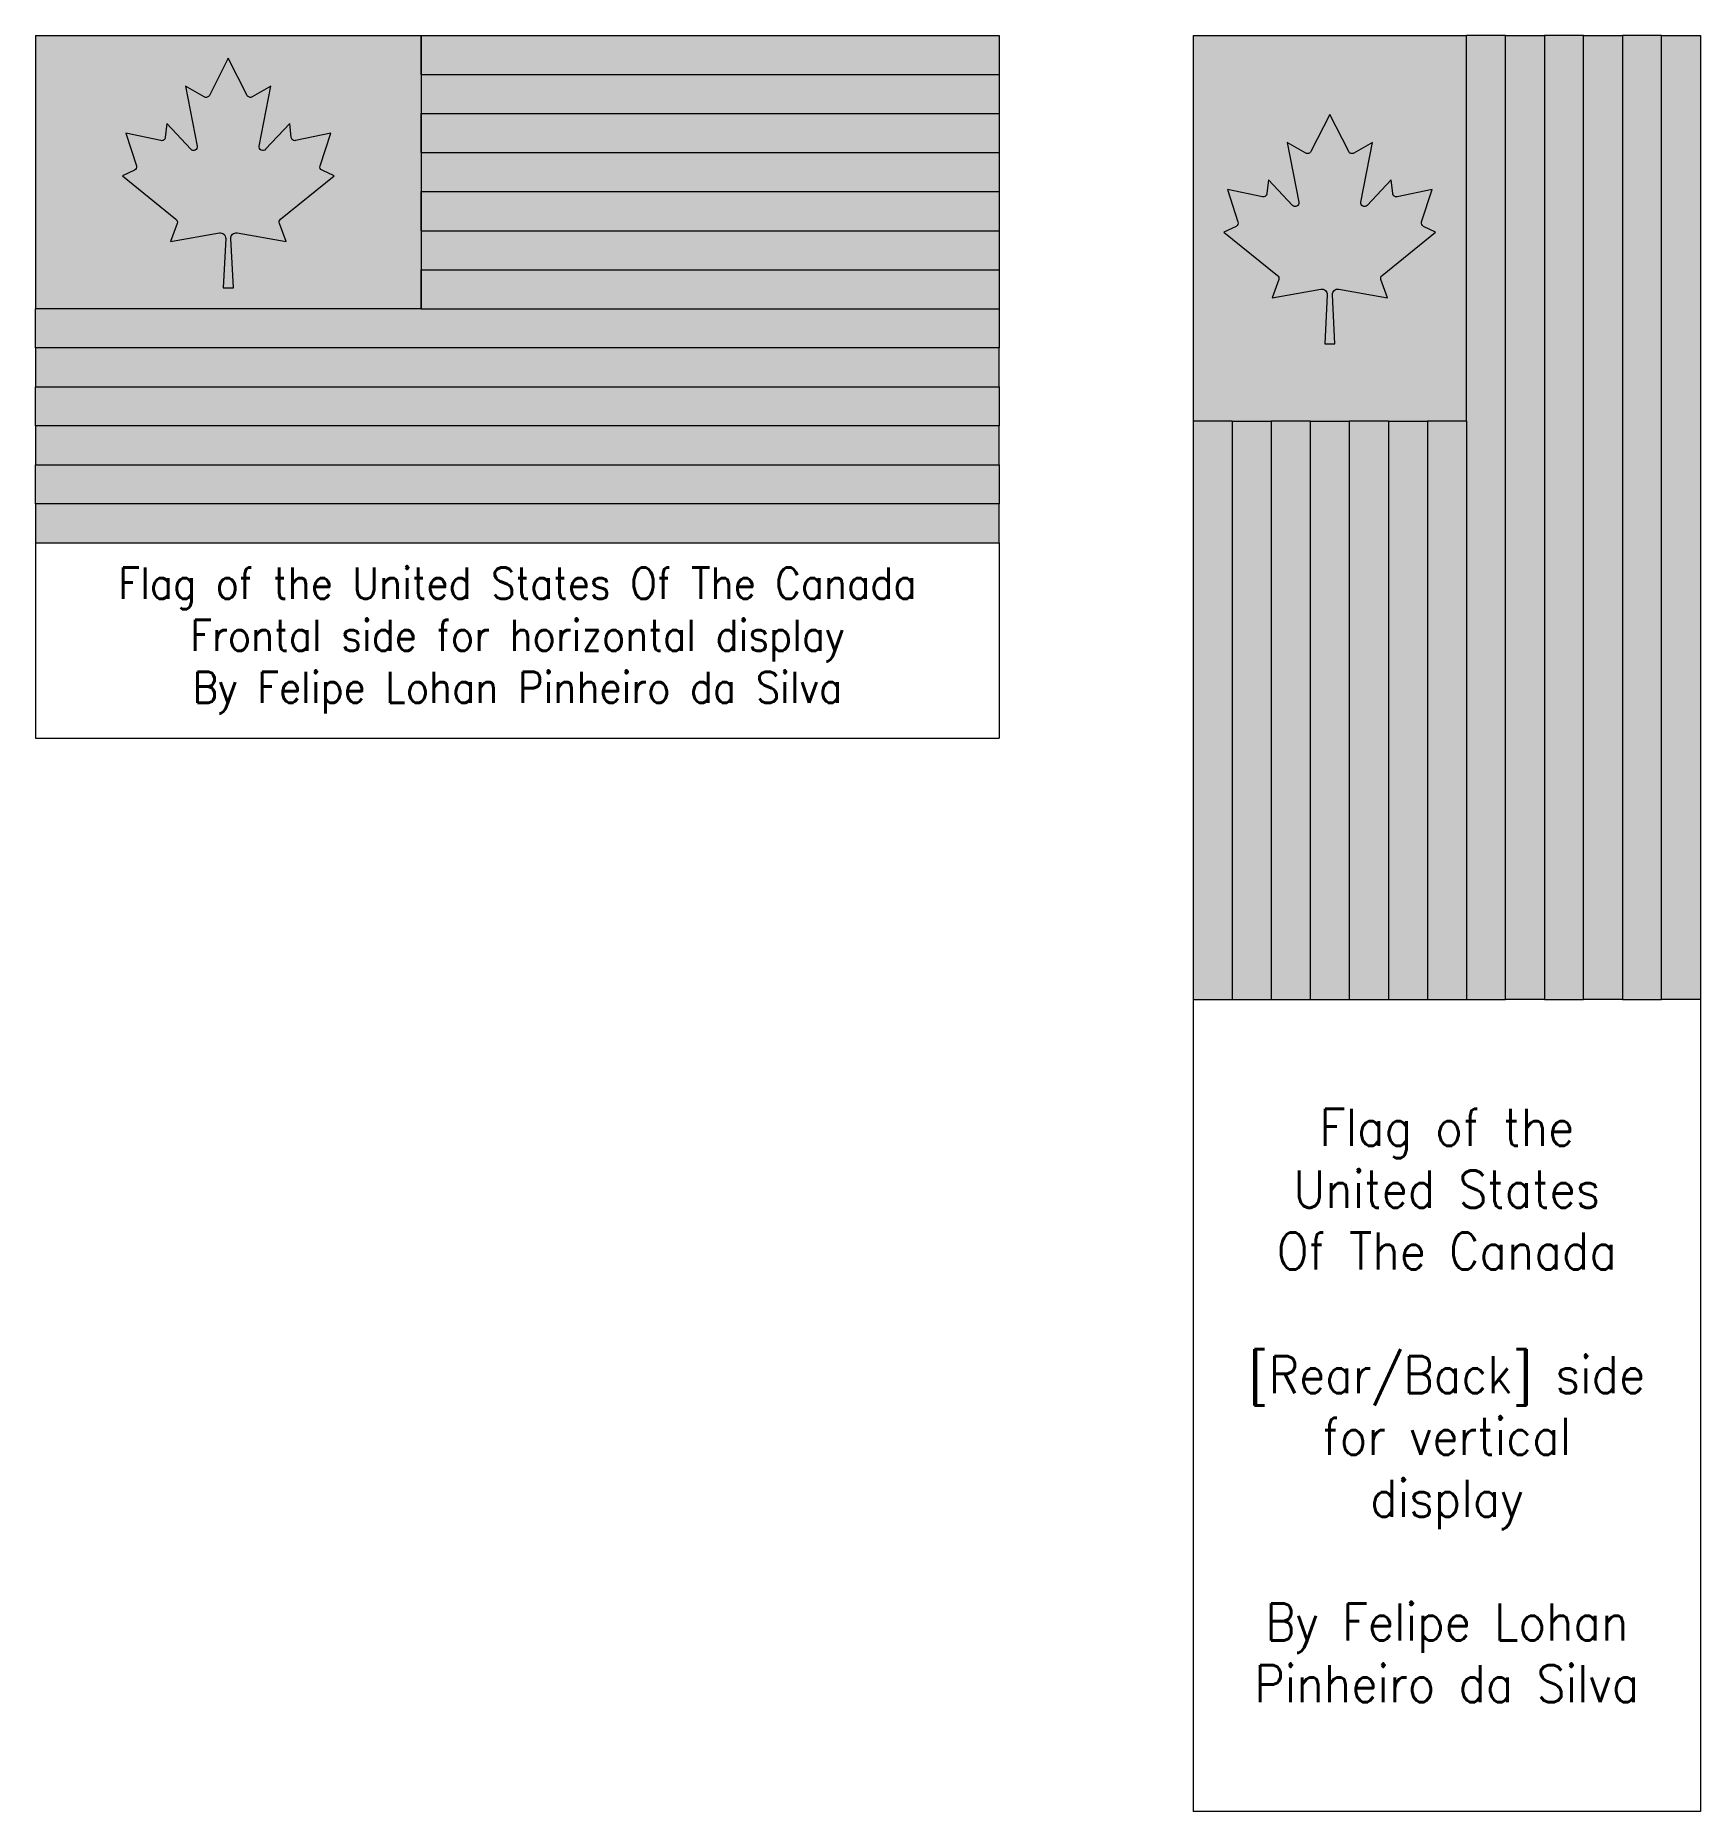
# Model space of a CAD drawing. Extents: x -124 to 303, y -390 to 65.
import ezdxf

# ---------------------------------------------------------------- set-up
doc = ezdxf.new("R2010")
doc.units = 0
doc.layers.get('0').update_dxf_attribs({"linetype": 'CONTINUOUS', "lineweight": 0})
doc.layers.add('Blue', color=5, linetype='CONTINUOUS', lineweight=0)
doc.layers.add('Red', color=1, linetype='CONTINUOUS', lineweight=0)
doc.layers.add('White', color=255, linetype='CONTINUOUS', lineweight=0, true_color=0xfefefe)
doc.styles.get("Standard").update_dxf_attribs({"font": 'STANDARD'})

msp = doc.modelspace()

# ---------------------------------------------------------------- hatches: boundary and pattern name
at = {"layer": 'Blue'}
for points in [[(-24.7, -5), (-123.5, -5), (-123.5, 65), (-24.7, 65)], [(183.2050807568878, -33.79999999999995), (193.2050807568878, -33.79999999999995), (203.2050807568878, -33.79999999999995), (213.2050807568878, -33.79999999999994), (223.2050807568878, -33.79999999999994), (233.2050807568878, -33.79999999999994), (243.2050807568878, -33.79999999999994), (243.2050807568878, 65), (173.2050807568878, 65), (173.2050807568878, -33.79999999999995)]]:
    msp.add_hatch(color=256, dxfattribs=at).paths.add_polyline_path(points, flags=0)
at = {"layer": 'Red'}
for points in [[(-24.7, 55), (123.5, 55), (123.5, 65), (-24.7, 65)], [(263.2050807568878, 65), (263.2050807568878, -182), (253.2050807568878, -182), (253.2050807568878, 65)], [(283.2050807568878, 65.00000000000003), (283.2050807568878, -182), (273.2050807568878, -182), (273.2050807568878, 65.00000000000003)], [(303.2050807568878, 65.00000000000003), (303.2050807568878, -182), (293.2050807568878, -182), (293.2050807568878, 65.00000000000003)], [(-24.7, 45), (123.5, 45), (123.5, 35), (-24.7, 35)], [(-24.7, 25), (123.5, 25), (123.5, 15), (-24.7, 15)], [(-24.7, 5), (123.5, 5), (123.5, -5), (-24.7, -5)], [(-123.5, -25), (123.5, -25), (123.5, -15), (-123.5, -15)], [(-123.5, -45), (123.5, -45), (123.5, -35), (-123.5, -35)], [(183.2050807568878, -33.79999999999995), (183.2050807568878, -182), (173.2050807568878, -182), (173.2050807568878, -33.79999999999995)], [(193.2050807568878, -33.79999999999995), (193.2050807568878, -182), (203.2050807568878, -182), (203.2050807568878, -33.79999999999995)], [(213.2050807568878, -33.79999999999994), (213.2050807568878, -182), (223.2050807568878, -182), (223.2050807568878, -33.79999999999994)], [(233.2050807568878, -33.79999999999994), (233.2050807568878, -182), (243.2050807568878, -182), (243.2050807568878, -33.79999999999994)], [(-123.5, -65), (123.5, -65), (123.5, -55), (-123.5, -55)]]:
    msp.add_hatch(color=256, dxfattribs=at).paths.add_polyline_path(points, flags=0)
h = msp.add_hatch(color=256, dxfattribs=at)
edge = h.paths.add_edge_path(flags=0)
edge.add_line((-69.25395776910331, 49.65577327418728), (-74.09999999999998, 59.16666666666666))
edge.add_line((-74.09999999999998, 59.16666666666666), (-78.94604223089654, 49.65577327418728))
edge.add_arc((-79.79064216528346, 50.08611843539873), 0.9479166666666659, 239.9999999999999, 332.99999999999983, ccw=False)
edge.add_line((-80.2646004986168, 49.26519852139472), (-85.03749999999997, 52.02083333333333))
edge.add_line((-85.03749999999997, 52.02083333333333), (-82.05525940308996, 36.67853549391065))
edge.add_arc((-82.9857601707331, 36.49766446704329), 0.9479166666666659, 223, 11.000000000000227, ccw=False)
edge.add_line((-83.6790225337263, 35.85118685490072), (-89.84999999999997, 42.46874999999999))
edge.add_line((-89.84999999999997, 42.46874999999999), (-90.22907009491887, 38.90743072517302))
edge.add_arc((-91.1716621723791, 39.00776109173081), 0.9479166666666665, 257.9999999999999, 353.9242610541894, ccw=False)
edge.add_line((-91.3687451293001, 38.08055867853522), (-100.35, 39.98958333333333))
edge.add_line((-100.35, 39.98958333333333), (-97.6380759702221, 31.64313939281622))
edge.add_arc((-98.53959829296028, 31.35021703356497), 0.9479166666666665, 295, 17.999999999999773, ccw=False)
edge.add_line((-98.13899139901854, 30.49111277710314), (-101.225, 29.05208333333332))
edge.add_line((-101.225, 29.05208333333332), (-87.49773181493322, 17.93596073768048))
edge.add_arc((-88.09427510228255, 17.19929112838273), 0.9479166666666665, 340, 51, ccw=False)
edge.add_line((-87.20352480549592, 16.8750845341886), (-88.9020833333333, 12.20833333333333))
edge.add_line((-88.9020833333333, 12.20833333333333), (-76.3770873738138, 14.41682805426112))
edge.add_arc((-76.13651229433775, 13.05245897977546), 1.385416666666667, 357, 99.99999999999989, ccw=False)
edge.add_line((-74.75299429306318, 12.97995187373055), (-75.41249999999998, 0.3958333333333286))
edge.add_line((-75.41249999999998, 0.3958333333333286), (-72.78749999999998, 0.3958333333333286))
edge.add_line((-72.78749999999998, 0.3958333333333286), (-73.44700570693666, 12.97995187373054))
edge.add_arc((-72.06348770566211, 13.05245897977546), 1.385416666666671, 80.00000000000023, 183.0000000000002, ccw=False)
edge.add_line((-71.8229126261861, 14.41682805426112), (-59.29791666666664, 12.20833333333333))
edge.add_line((-59.29791666666664, 12.20833333333333), (-60.99647519450394, 16.87508453418861))
edge.add_arc((-60.10572489771732, 17.19929112838274), 0.9479166666666665, 129.0000000000001, 200.0000000000002, ccw=False)
edge.add_line((-60.70226818506666, 17.93596073768049), (-46.97499999999998, 29.05208333333332))
edge.add_line((-46.97499999999998, 29.05208333333332), (-50.06100860098134, 30.49111277710314))
edge.add_arc((-49.66040170703967, 31.35021703356496), 0.9479166666666554, 162.0000000000003, 245, ccw=False)
edge.add_line((-50.56192402977774, 31.6431393928162), (-47.84999999999998, 39.98958333333333))
edge.add_line((-47.84999999999998, 39.98958333333333), (-56.83125487069978, 38.08055867853522))
edge.add_arc((-57.02833782762075, 39.0077610917308), 0.9479166666666659, 186.0757389458107, 282.0000000000003, ccw=False)
edge.add_line((-57.97092990508102, 38.90743072517302), (-58.34999999999998, 42.46874999999999))
edge.add_line((-58.34999999999998, 42.46874999999999), (-64.52097746627359, 35.85118685490072))
edge.add_arc((-65.21423982926677, 36.49766446704329), 0.9479166666666635, 169.0000000000002, 317.0000000000003, ccw=False)
edge.add_line((-66.14474059690988, 36.67853549391065), (-63.16249999999998, 52.02083333333333))
edge.add_line((-63.16249999999998, 52.02083333333333), (-67.93539950138309, 49.26519852139472))
edge.add_arc((-68.40935783471643, 50.08611843539873), 0.9479166666666665, 207.0000000000001, 300.00000000000006, ccw=False)
h = msp.add_hatch(color=256, dxfattribs=at)
edge = h.paths.add_edge_path(flags=0)
edge.add_line((213.0511229877844, 35.25577327418735), (208.2050807568878, 44.76666666666672))
edge.add_line((208.2050807568878, 44.76666666666672), (203.3590385259911, 35.25577327418735))
edge.add_arc((202.5144385916042, 35.68611843539879), 0.9479166666666654, 240, 332.99999999999994, ccw=False)
edge.add_line((202.0404802582708, 34.86519852139481), (197.2675807568878, 37.62083333333339))
edge.add_line((197.2675807568878, 37.62083333333339), (200.2498213537978, 22.27853549391071))
edge.add_arc((199.3193205861546, 22.09766446704335), 0.9479166666666472, 223.0000000000007, 11.000000000000512, ccw=False)
edge.add_line((198.6260582231614, 21.45118685490078), (192.4550807568878, 28.06875000000005))
edge.add_line((192.4550807568878, 28.06875000000005), (192.0760106619688, 24.50743072517309))
edge.add_arc((191.1334185845086, 24.60776109173087), 0.9479166666666604, 258.000000000002, 353.92426105418997, ccw=False)
edge.add_line((190.9363356275876, 23.68055867853528), (181.9550807568878, 25.58958333333339))
edge.add_line((181.9550807568878, 25.58958333333339), (184.6670047866656, 17.24313939281628))
edge.add_arc((183.7654824639276, 16.95021703356503), 0.947916666666664, 294.9999999999985, 18.000000000000625, ccw=False)
edge.add_line((184.1660893578692, 16.09111277710319), (181.0800807568878, 14.65208333333339))
edge.add_line((181.0800807568878, 14.65208333333339), (194.8073489419545, 3.535960737680551))
edge.add_arc((194.2108056546052, 2.799291128382865), 0.9479166666666464, 339.99999999999494, 50.999999999995396, ccw=False)
edge.add_line((195.1015559513918, 2.475084534188664), (193.4029974235544, -2.19166666666661))
edge.add_line((193.4029974235544, -2.19166666666661), (205.927993383074, 0.01682805426118605))
edge.add_arc((206.16856846255, -1.34754102022446), 1.385416666666644, 356.99999999999915, 99.99999999999841, ccw=False)
edge.add_line((207.5520864638245, -1.420048126269389), (206.8925807568878, -14.0041666666666))
edge.add_line((206.8925807568878, -14.0041666666666), (209.5175807568878, -14.0041666666666))
edge.add_line((209.5175807568878, -14.0041666666666), (208.858075049951, -1.4200481262694))
edge.add_arc((210.2415930512255, -1.347541020224471), 1.385416666666661, 80.00000000000028, 183.0000000000004, ccw=False)
edge.add_line((210.4821681307017, 0.01682805426118605), (223.0071640902212, -2.19166666666661))
edge.add_line((223.0071640902212, -2.19166666666661), (221.3086055623837, 2.475084534188678))
edge.add_arc((222.1993558591704, 2.799291128382755), 0.9479166666666821, 128.999999999997, 199.9999999999963, ccw=False)
edge.add_line((221.6028125718211, 3.535960737680551), (235.3300807568878, 14.65208333333339))
edge.add_line((235.3300807568878, 14.65208333333339), (232.2440721559063, 16.09111277710322))
edge.add_arc((232.644679049848, 16.95021703356504), 0.9479166666666655, 162.0000000000015, 245.00000000000182, ccw=False)
edge.add_line((231.74315672711, 17.24313939281627), (234.4550807568878, 25.58958333333339))
edge.add_line((234.4550807568878, 25.58958333333339), (225.4738258861879, 23.68055867853529))
edge.add_arc((225.2767429292669, 24.60776109173085), 0.9479166666666414, 186.0757389458094, 281.9999999999981, ccw=False)
edge.add_line((224.3341508518066, 24.50743072517309), (223.9550807568878, 28.06875000000005))
edge.add_line((223.9550807568878, 28.06875000000005), (217.7841032906141, 21.45118685490079))
edge.add_arc((217.0908409276209, 22.09766446704336), 0.9479166666666616, 168.9999999999998, 317.00000000000057, ccw=False)
edge.add_line((216.1603401599777, 22.27853549391071), (219.1425807568878, 37.62083333333339))
edge.add_line((219.1425807568878, 37.62083333333339), (214.3696812555047, 34.8651985213948))
edge.add_arc((213.8957229221713, 35.68611843539879), 0.9479166666666654, 207.0000000000001, 299.99999999999994, ccw=False)
at = {"layer": 'White'}
for points in [[(253.2050807568878, -182), (253.2050807568878, 65), (243.2050807568878, 65), (243.2050807568878, -33.79999999999994), (243.2050807568878, -182)], [(273.2050807568878, -182), (273.2050807568878, 65.00000000000003), (263.2050807568878, 65), (263.2050807568878, -182)], [(293.2050807568878, -182), (293.2050807568878, 65.00000000000003), (283.2050807568878, 65.00000000000003), (283.2050807568878, -182)], [(-24.7, 45), (123.5, 45), (123.5, 55), (-24.7, 55)], [(-24.7, 25), (123.5, 25), (123.5, 35), (-24.7, 35)], [(-24.7, 5), (123.5, 5), (123.5, 15), (-24.7, 15)], [(123.5, -15), (-123.5, -15), (-123.5, -5), (-24.7, -5), (123.5, -5)], [(123.5, -35), (-123.5, -35), (-123.5, -25), (123.5, -25)], [(193.2050807568878, -33.79999999999995), (193.2050807568878, -182), (183.2050807568878, -182), (183.2050807568878, -33.79999999999995)], [(213.2050807568878, -33.79999999999994), (213.2050807568878, -182), (203.2050807568878, -182), (203.2050807568878, -33.79999999999995)], [(233.2050807568878, -33.79999999999994), (233.2050807568878, -182), (223.2050807568878, -182), (223.2050807568878, -33.79999999999994)], [(123.5, -55), (-123.5, -55), (-123.5, -45), (123.5, -45)]]:
    msp.add_hatch(color=256, dxfattribs=at).paths.add_polyline_path(points, flags=0)

# ---------------------------------------------------------------- linework, layer by layer
for p, q in [((-123.5, -65), (-123.5, -115)), ((123.5, -65), (123.5, -115)), ((-123.5, -115), (123.5, -115)), ((173.2050807568878, -182), (173.2050807568878, -390)), ((303.2050807568878, -182), (303.2050807568878, -390)), ((303.2050807568878, -390), (173.2050807568878, -390))]:
    msp.add_line(p, q)
at = {"layer": 'Blue'}
for p, q in [((-123.5, 65), (-24.7, 65)), ((-123.5, 65), (-123.5, -5)), ((-24.7, 65), (-24.7, -5)), ((173.2050807568878, 65), (173.2050807568878, -33.79999999999995)), ((173.2050807568878, 65), (243.2050807568878, 65)), ((243.2050807568878, -33.79999999999994), (243.2050807568878, 65)), ((-24.7, -5), (-123.5, -5))]:
    msp.add_line(p, q, dxfattribs=at)
at = {"layer": 'Red'}
for p, q in [((-24.7, 65), (123.5, 65)), ((-24.7, 55), (-24.7, 65)), ((123.5, 65), (123.5, 55)), ((253.2050807568878, -182), (253.2050807568878, 65)), ((253.2050807568878, 65), (263.2050807568878, 65)), ((263.2050807568878, 65), (263.2050807568878, -182)), ((273.2050807568878, -182), (273.2050807568878, 65.00000000000003)), ((273.2050807568878, 65.00000000000003), (283.2050807568878, 65.00000000000003)), ((283.2050807568878, 65.00000000000003), (283.2050807568878, -182)), ((293.2050807568878, -182), (293.2050807568878, 65.00000000000003)), ((293.2050807568878, 65.00000000000003), (303.2050807568878, 65.00000000000003)), ((303.2050807568878, 65.00000000000003), (303.2050807568878, -182)), ((-24.7, 55), (123.5, 55)), ((-24.7, 45), (123.5, 45)), ((-24.7, 35), (-24.7, 45)), ((123.5, 45), (123.5, 35)), ((-24.7, 35), (123.5, 35)), ((-24.7, 25), (123.5, 25)), ((-24.7, 15), (-24.7, 25)), ((123.5, 25), (123.5, 15)), ((-24.7, 15), (123.5, 15)), ((-24.7, 5), (123.5, 5)), ((-24.7, -5), (-24.7, 5)), ((123.5, 5), (123.5, -5)), ((-24.7, -5), (123.5, -5)), ((123.5, -15), (-123.5, -15)), ((-123.5, -15), (-123.5, -25)), ((123.5, -25), (123.5, -15)), ((-123.5, -25), (123.5, -25)), ((123.5, -35), (-123.5, -35)), ((-123.5, -35), (-123.5, -45)), ((123.5, -45), (123.5, -35)), ((173.2050807568878, -33.79999999999995), (173.2050807568878, -182)), ((183.2050807568878, -33.79999999999995), (173.2050807568878, -33.79999999999995)), ((183.2050807568878, -33.79999999999995), (183.2050807568878, -182)), ((193.2050807568878, -33.79999999999995), (193.2050807568878, -182)), ((203.2050807568878, -33.79999999999995), (193.2050807568878, -33.79999999999995)), ((203.2050807568878, -33.79999999999995), (203.2050807568878, -182)), ((213.2050807568878, -33.79999999999994), (213.2050807568878, -182)), ((223.2050807568878, -33.79999999999994), (213.2050807568878, -33.79999999999994)), ((223.2050807568878, -33.79999999999994), (223.2050807568878, -182)), ((233.2050807568878, -33.79999999999994), (233.2050807568878, -182)), ((243.2050807568878, -33.79999999999994), (233.2050807568878, -33.79999999999994)), ((243.2050807568878, -33.79999999999994), (243.2050807568878, -182)), ((-123.5, -45), (123.5, -45)), ((123.5, -55), (-123.5, -55)), ((-123.5, -55), (-123.5, -65)), ((123.5, -65), (123.5, -55)), ((-123.5, -65), (123.5, -65)), ((173.2050807568878, -182), (183.2050807568878, -182)), ((193.2050807568878, -182), (203.2050807568878, -182)), ((213.2050807568878, -182), (223.2050807568878, -182)), ((233.2050807568878, -182), (243.2050807568878, -182)), ((263.2050807568878, -182), (253.2050807568878, -182)), ((283.2050807568878, -182), (273.2050807568878, -182)), ((303.2050807568878, -182), (293.2050807568878, -182))]:
    msp.add_line(p, q, dxfattribs=at)
for points in [[(-63.16249999999998, 52.02083333333333), (-67.9353995013831, 49.26519852139474, -0.4296339059668398), (-69.25395776910332, 49.65577327418728), (-74.09999999999998, 59.16666666666666), (-78.94604223089655, 49.65577327418729, -0.4296339059668435), (-80.2646004986168, 49.26519852139472), (-85.03749999999997, 52.02083333333333), (-82.05525940309003, 36.67853549391064, -0.7535540501027934), (-83.6790225337263, 35.85118685490071), (-89.84999999999997, 42.46874999999999), (-90.22907009491885, 38.90743072517304, -0.4448327607626985), (-91.3687451293001, 38.08055867853523), (-100.35, 39.98958333333333), (-97.63807597022215, 31.64313939281621, -0.3788661086953015), (-98.13899139901854, 30.49111277710316), (-101.225, 29.05208333333332), (-87.49773181493322, 17.93596073768049, -0.3201025237009694), (-87.2035248054959, 16.8750845341886), (-88.9020833333333, 12.20833333333333), (-76.3770873738138, 14.41682805426113, -0.4823427408175634), (-74.75299429306322, 12.97995187373055), (-75.41249999999998, 0.3958333333333286), (-72.78749999999998, 0.3958333333333286), (-73.44700570693665, 12.97995187373054, -0.482342740817567), (-71.8229126261861, 14.41682805426112), (-59.29791666666664, 12.20833333333333), (-60.99647519450394, 16.87508453418861, -0.3201025237009615), (-60.70226818506665, 17.93596073768049), (-46.97499999999998, 29.05208333333332), (-50.06100860098134, 30.49111277710315, -0.3788661086953103), (-50.56192402977774, 31.6431393928162), (-47.84999999999998, 39.98958333333333), (-56.83125487069979, 38.08055867853522, -0.4448327607626963), (-57.97092990508102, 38.90743072517302), (-58.34999999999998, 42.46874999999999), (-64.5209774662736, 35.85118685490074, -0.7535540501028086), (-66.14474059690993, 36.67853549391065)], [(219.1425807568878, 37.62083333333339), (214.3696812555047, 34.86519852139475, -0.4296339059668216), (213.0511229877845, 35.2557732741874), (208.2050807568878, 44.76666666666672), (203.3590385259911, 35.25577327418736, -0.4296339059668348), (202.0404802582708, 34.8651985213948), (197.2675807568878, 37.62083333333339), (200.2498213537977, 22.27853549391071, -0.7535540501028255), (198.6260582231614, 21.45118685490081), (192.4550807568878, 28.06875000000005), (192.0760106619689, 24.5074307251731, -0.4448327607626851), (190.9363356275876, 23.68055867853528), (181.9550807568878, 25.58958333333339), (184.6670047866656, 17.24313939281628, -0.3788661086953236), (184.1660893578692, 16.09111277710318), (181.0800807568878, 14.65208333333339), (194.8073489419546, 3.535960737680584, -0.3201025237009841), (195.1015559513918, 2.475084534188644), (193.4029974235544, -2.19166666666661), (205.927993383074, 0.01682805426118117, -0.4823427408175722), (207.5520864638245, -1.420048126269391), (206.8925807568878, -14.0041666666666), (209.5175807568878, -14.0041666666666), (208.858075049951, -1.420048126269387, -0.4823427408175798), (210.4821681307017, 0.0168280542611785), (223.0071640902212, -2.19166666666661), (221.3086055623837, 2.475084534188679, -0.3201025237009665), (221.6028125718211, 3.535960737680561), (235.3300807568878, 14.65208333333339), (232.2440721559063, 16.09111277710319, -0.3788661086953274), (231.74315672711, 17.24313939281627), (234.4550807568878, 25.58958333333339), (225.4738258861879, 23.68055867853528, -0.4448327607626827), (224.3341508518066, 24.50743072517309), (223.9550807568878, 28.06875000000005), (217.784103290614, 21.45118685490085, -0.7535540501028372), (216.1603401599776, 22.27853549391073)]]:
    msp.add_lwpolyline(points, format="xyb", close=True, dxfattribs=at)
at = {"layer": 'White'}
for p, q in [((253.2050807568878, 65), (243.2050807568878, 65)), ((273.2050807568878, 65.00000000000003), (263.2050807568878, 65)), ((293.2050807568878, 65.00000000000003), (283.2050807568878, 65.00000000000003)), ((-24.7, 55), (-24.7, 45)), ((123.5, 55), (123.5, 45)), ((-24.7, 35), (-24.7, 25)), ((123.5, 35), (123.5, 25)), ((-24.7, 15), (-24.7, 5)), ((123.5, 15), (123.5, 5)), ((-123.5, -15), (-123.5, -5)), ((123.5, -5), (123.5, -15)), ((-123.5, -35), (-123.5, -25)), ((123.5, -25), (123.5, -35)), ((183.2050807568878, -33.79999999999995), (193.2050807568878, -33.79999999999995)), ((203.2050807568878, -33.79999999999995), (213.2050807568878, -33.79999999999994)), ((223.2050807568878, -33.79999999999994), (233.2050807568878, -33.79999999999994)), ((-123.5, -55), (-123.5, -45)), ((123.5, -45), (123.5, -55)), ((183.2050807568878, -182), (193.2050807568878, -182)), ((203.2050807568878, -182), (213.2050807568878, -182)), ((223.2050807568878, -182), (233.2050807568878, -182)), ((243.2050807568878, -182), (253.2050807568878, -182)), ((263.2050807568878, -182), (273.2050807568878, -182)), ((283.2050807568878, -182), (293.2050807568878, -182))]:
    msp.add_line(p, q, dxfattribs=at)

# ---------------------------------------------------------------- texts
at = {"attachment_point": 5}
for s, insert, char_height, width in [('Flag of the United States Of The Canada\\PFrontal side for horizontal display\\PBy Felipe Lohan Pinheiro da Silva', (0, -90), 8, 230.4474905246313), ('Flag of the\\PUnited States\\POf The Canada\\P\\P[Rear/Back] side\\Pfor vertical\\Pdisplay\\P\\PBy Felipe Lohan\\PPinheiro da Silva', (238.2050807568878, -286), 9.5, 107.1388868748714)]:
    msp.add_mtext(s, dxfattribs=dict(at, insert=insert, char_height=char_height, width=width))

doc.saveas('drawing.dxf')
